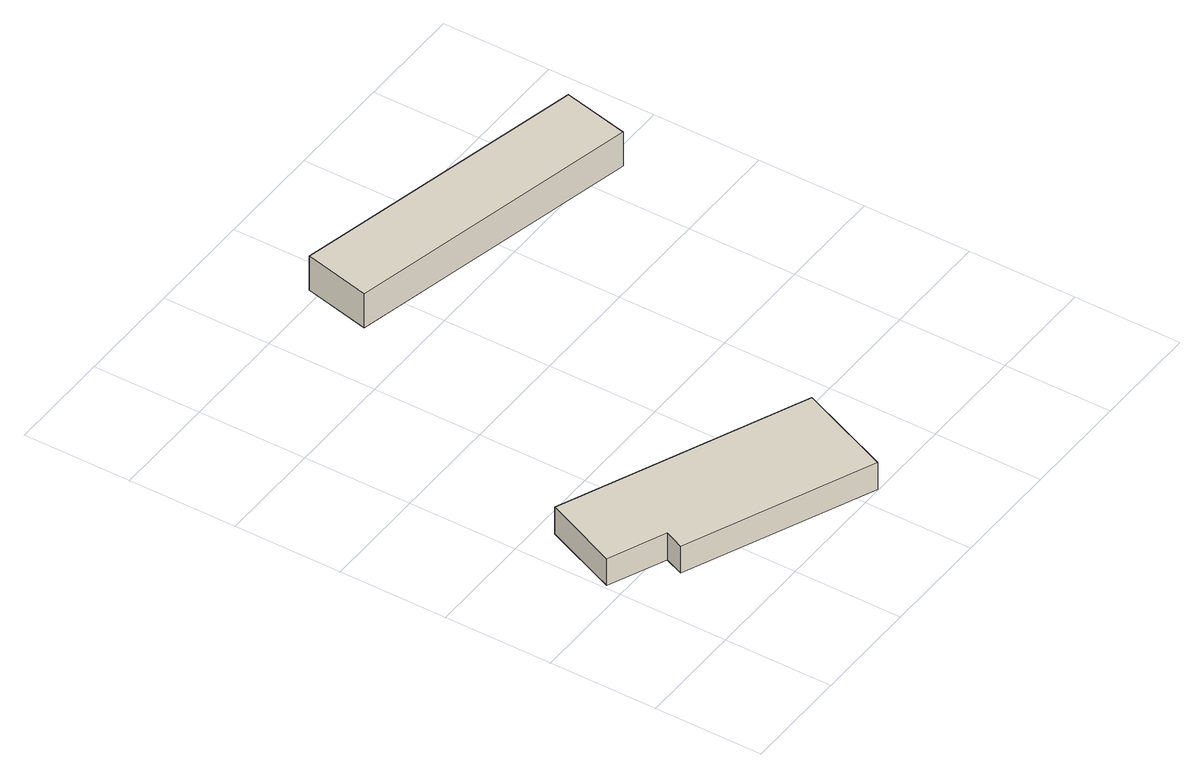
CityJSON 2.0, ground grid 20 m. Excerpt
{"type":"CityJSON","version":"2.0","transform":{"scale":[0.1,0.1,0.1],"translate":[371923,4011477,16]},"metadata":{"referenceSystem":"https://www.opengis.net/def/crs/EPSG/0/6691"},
"CityObjects":{
"building1":{"type":"Building","attributes":{"枝番":1,"利根川水系渡良瀬川洪水浸水想定区域（計画規模）.規模":"L1","利根川水系渡良瀬川洪水浸水想定区域（計画規模）.浸水ランク":"1","利根川水系渡良瀬川洪水浸水想定区域（計画規模）.浸水深":0.42,"利根川水系渡良瀬川洪水浸水想定区域（想定最大規模）.規模":"L2","利根川水系渡良瀬川洪水浸水想定区域（想定最大規模）.浸水ランク":"2","利根川水系渡良瀬川洪水浸水想定区域（想定最大規模）.浸水深":1.43,"利根川水系渡良瀬川洪水浸水想定区域（想定最大規模）.継続時間":87.8,"利根川水系利根川洪水浸水想定区域（計画規模）.規模":"L1","利根川水系利根川洪水浸水想定区域（計画規模）.浸水ランク":"2","利根川水系利根川洪水浸水想定区域（計画規模）.浸水深":2.3,"利根川水系利根川洪水浸水想定区域（想定最大規模）.規模":"L2","利根川水系利根川洪水浸水想定区域（想定最大規模）.浸水ランク":"3","利根川水系利根川洪水浸水想定区域（想定最大規模）.浸水深":4.53,"measuredHeight":9.4,"BuildingDetails.prefecture":"10","BuildingDetails.city":"10207"},"geometry":[{"type":"Solid","lod":"1","boundaries":[[[[0,1,2,3,4,5]],[[4,6,7,5]],[[3,8,6,4]],[[2,9,8,3]],[[1,10,9,2]],[[0,11,10,1]],[[5,7,11,0]],[[6,8,9,10,11,7]]]]}]},
"building2":{"type":"Building","attributes":{"枝番":1,"利根川水系渡良瀬川洪水浸水想定区域（計画規模）.規模":"L1","利根川水系渡良瀬川洪水浸水想定区域（計画規模）.浸水ランク":"1","利根川水系渡良瀬川洪水浸水想定区域（計画規模）.浸水深":0.42,"利根川水系渡良瀬川洪水浸水想定区域（計画規模）.継続時間":1.3,"利根川水系渡良瀬川洪水浸水想定区域（想定最大規模）.規模":"L2","利根川水系渡良瀬川洪水浸水想定区域（想定最大規模）.浸水ランク":"2","利根川水系渡良瀬川洪水浸水想定区域（想定最大規模）.浸水深":1.43,"利根川水系渡良瀬川洪水浸水想定区域（想定最大規模）.継続時間":107.1,"利根川水系利根川洪水浸水想定区域（計画規模）.規模":"L1","利根川水系利根川洪水浸水想定区域（計画規模）.浸水ランク":"2","利根川水系利根川洪水浸水想定区域（計画規模）.浸水深":2.3,"利根川水系利根川洪水浸水想定区域（想定最大規模）.規模":"L2","利根川水系利根川洪水浸水想定区域（想定最大規模）.浸水ランク":"3","利根川水系利根川洪水浸水想定区域（想定最大規模）.浸水深":4.53,"measuredHeight":7.5,"BuildingDetails.prefecture":"10","BuildingDetails.city":"10207"},"geometry":[{"type":"Solid","lod":"1","boundaries":[[[[12,13,14,15]],[[14,16,17,15]],[[13,18,16,14]],[[12,19,18,13]],[[15,17,19,12]],[[16,18,19,17]]]]}]}
},
"vertices":[
[97,149,2],[112,185,2],[7,230,2],[66,368,2],[513,176,2],[439,2,2],[513,176,58],[439,2,58],[66,368,58],[7,230,58],[112,185,58],[97,149,58],
[314,895,4],[342,1018,4],[896,893,4],[868,770,4],[896,893,75],[868,770,75],[342,1018,75],[314,895,75]
]}
